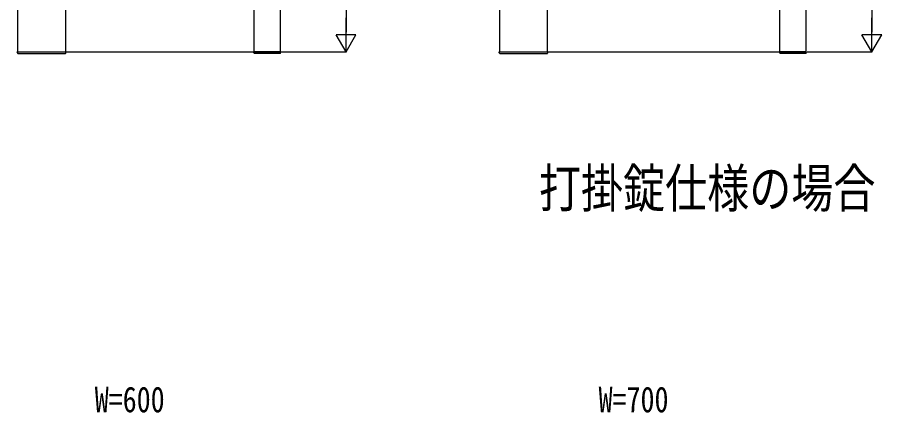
# Model space of a CAD drawing. Units: millimetres, scale not verified. Extents: x -8410 to 8410, y -5940 to 5940.
# Drawn here: x -1810 to 163, y -74 to 829 of the extents above; entities that cross this region are included whole.
import ezdxf
from ezdxf.enums import TextEntityAlignment as Align

# ---------------------------------------------------------------- set-up
doc = ezdxf.new("R2010")
doc.units = ezdxf.units.MM
doc.header["$LTSCALE"] = 30
for name, color, linetype in [('0-1_USER1', 3, 'Continuous'), ('0-2_YKK_11', 7, 'Continuous'), ('0-4_YKK_A1', 4, 'Continuous'), ('0-5_YKK_D', 6, 'Continuous')]:
    doc.layers.add(name, color=color, linetype=linetype)
doc.styles.add('ＭＳ ゴシック', font='')
doc.styles.get('ＭＳ ゴシック').set_extended_font_data('MS Gothic')

msp = doc.modelspace()

# ---------------------------------------------------------------- linework, layer by layer
at = {"layer": '0-2_YKK_11'}
for p, q in [((-1699.96, 750), (-1699.96, 1950)), ((-1269.96, 750), (-1269.96, 1950)), ((-599.96, 750), (-599.96, 1950)), ((-69.96, 750), (-69.96, 1950))]:
    msp.add_line(p, q, dxfattribs=at)
for points in [[(-1809.96, 1950), (-1809.96, 750), (-1209.96, 750), (-1209.96, 1950)], [(-709.96, 1950), (-709.96, 750), (-9.96, 750), (-9.96, 1950)]]:
    msp.add_lwpolyline(points, close=True, dxfattribs=at)
at = {"layer": '0-4_YKK_A1'}
for p, q in [((-1810.46, 750), (-1699.46, 750)), ((-1810.33, 747.45), (-1810.46, 750)), ((-1699.59, 747.45), (-1699.46, 750)), ((-1209.46, 750), (-1270.46, 750)), ((-1270.33, 747.45), (-1270.46, 750)), ((-1209.59, 747.45), (-1209.46, 750)), ((-710.46, 750), (-599.46, 750)), ((-710.33, 747.45), (-710.46, 750)), ((-599.59, 747.45), (-599.46, 750)), ((-9.46, 750), (-70.46, 750)), ((-70.33, 747.45), (-70.46, 750)), ((-9.59, 747.45), (-9.46, 750)), ((-1809.33, 746.5), (-1700.59, 746.5)), ((-1210.59, 746.5), (-1269.33, 746.5)), ((-709.33, 746.5), (-600.59, 746.5)), ((-10.59, 746.5), (-69.33, 746.5))]:
    msp.add_line(p, q, dxfattribs=at)
for centre, start, end in [((-1809.33, 747.5), 183, 270), ((-1700.59, 747.5), 270, 357), ((-1269.33, 747.5), 183, 270), ((-1210.59, 747.5), 270, 357), ((-709.33, 747.5), 183, 270), ((-600.59, 747.5), 270, 357), ((-69.33, 747.5), 183, 270), ((-10.59, 747.5), 270, 357)]:
    msp.add_arc(centre, 1, start, end, dxfattribs=at)
at = {"layer": '0-5_YKK_D'}
for p, q in [((-1059.96, 1905), (-1059.96, 795)), ((140.04, 1905), (140.04, 795)), ((-1059.96, 750), (-1059.96, 827.94)), ((140.04, 750), (140.04, 827.94)), ((-1059.96, 750), (-1082.46, 788.97)), ((-1037.46, 788.97), (-1082.46, 788.97)), ((-1059.96, 750), (-1037.46, 788.97)), ((140.04, 750), (117.54, 788.97)), ((162.54, 788.97), (117.54, 788.97)), ((140.04, 750), (162.54, 788.97)), ((-1207.96, 750), (-1058.96, 750)), ((-7.96, 750), (141.04, 750))]:
    msp.add_line(p, q, dxfattribs=at)

# ---------------------------------------------------------------- texts
at = {"layer": '0-1_USER1', "style": 'ＭＳ ゴシック', "width": 0.8}
msp.add_text('打掛錠仕様の場合', height=87.98, dxfattribs=at).set_placement((-619.81, 368.16), align=Align.BOTTOM_LEFT)
at = {"layer": '0-5_YKK_D', "style": 'ＭＳ ゴシック', "width": 0.8}
for s, p in [('W=600', (-1633.69, -91)), ('W=700', (-483.69, -91))]:
    msp.add_text(s, height=58.65, dxfattribs=at).set_placement(p, align=Align.BOTTOM_LEFT)

doc.saveas('drawing.dxf')
